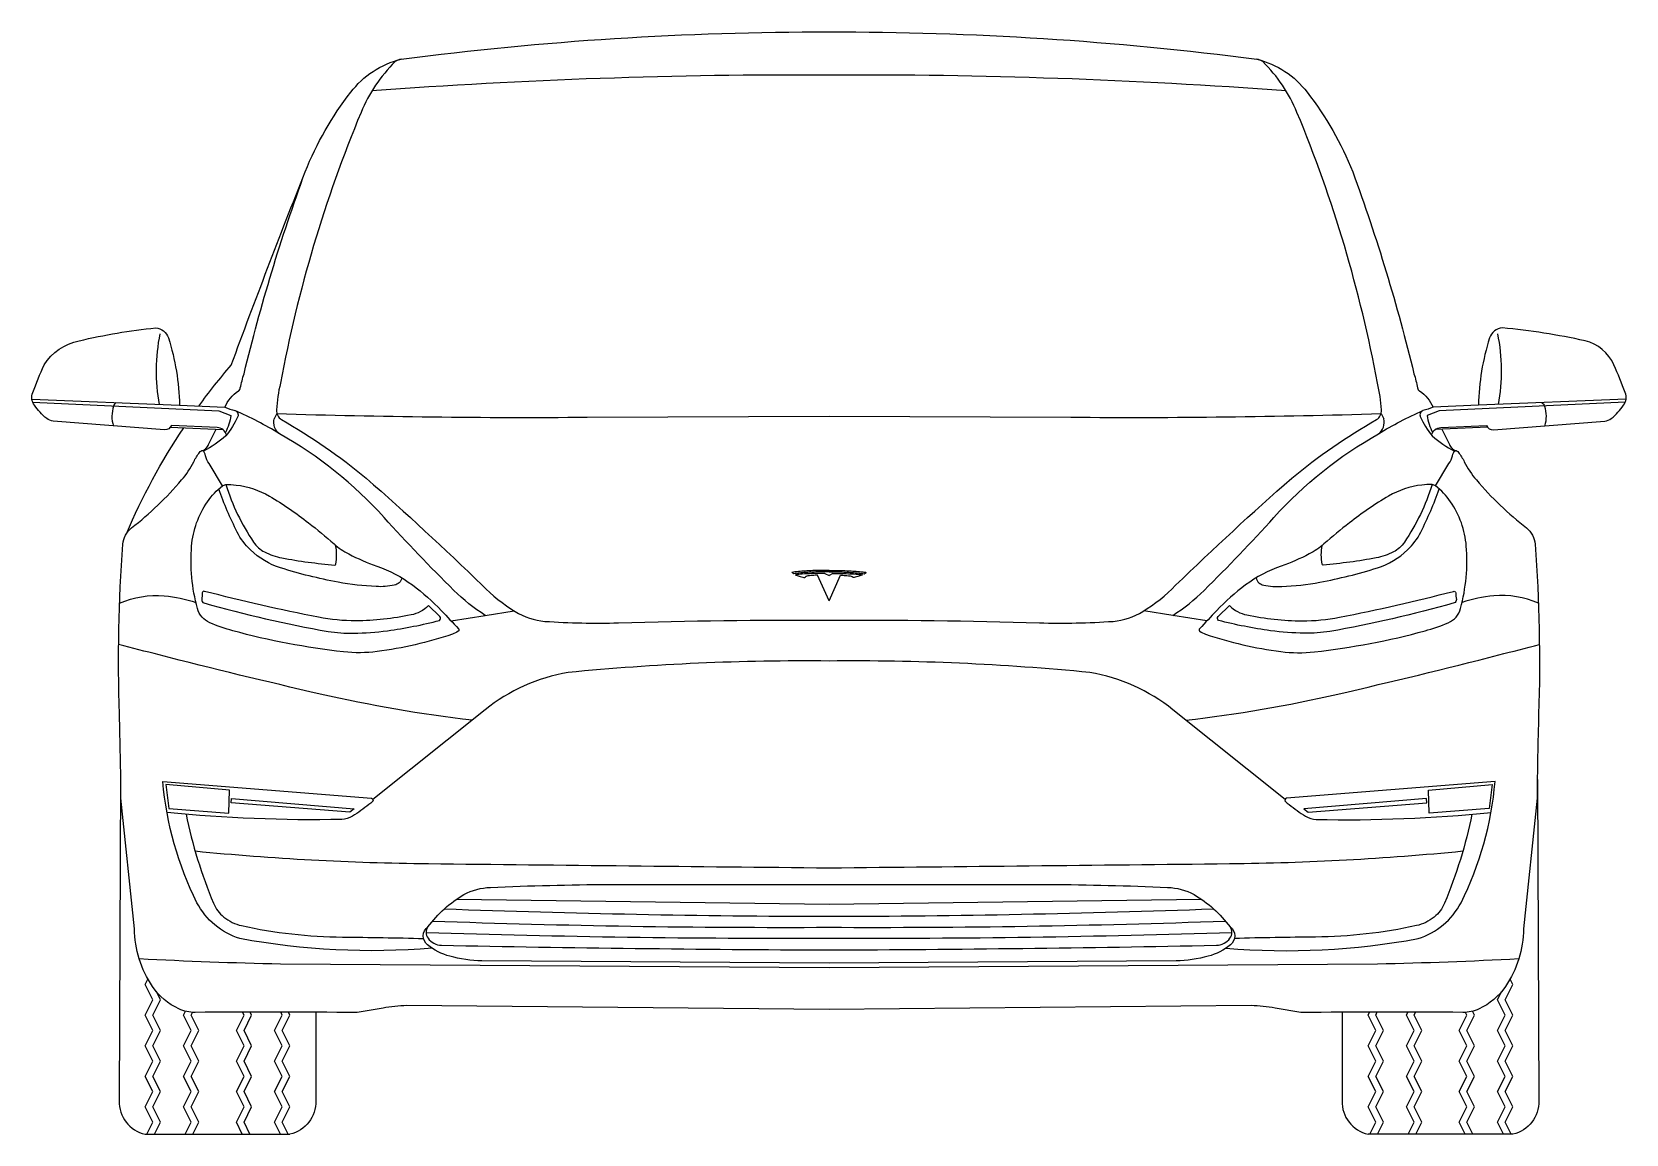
# Model space of a CAD drawing. Header units: millimetres. Extents: x 412 to 2495, y -379 to 1061.
import ezdxf

# ---------------------------------------------------------------- set-up
doc = ezdxf.new("R2010")
doc.units = ezdxf.units.MM
doc.layers.add('ceco.net 437 - Tesla 3 front view', color=7, linetype='Continuous')

msp = doc.modelspace()

# ---------------------------------------------------------------- linework, layer by layer
at = {"layer": 'ceco.net 437 - Tesla 3 front view'}
for p, q in [((732.4, 562.2), (729, 555.5)), ((2174.9, 562.2), (2178.4, 555.5)), ((1453.7, 317.6), (1438.6, 351)), ((1448.4, 353.5), (1453.7, 350.8)), ((1458.9, 353.5), (1453.7, 350.8)), ((1453.7, 317.6), (1468.8, 351)), ((560.3, -183.7), (563.9, -176.6)), ((570.3, -203.7), (560.3, -183.7)), ((2337.1, -203.7), (2347.1, -183.7)), ((2347.1, -183.7), (2343.5, -176.6)), ((560.3, -223.7), (570.3, -203.7)), ((570.3, -223.7), (580.3, -203.7)), ((580.3, -203.7), (574.9, -192.9)), ((2327.1, -203.7), (2332.5, -192.9)), ((2337.1, -223.7), (2327.1, -203.7)), ((2347.1, -223.7), (2337.1, -203.7)), ((570.3, -243.7), (560.3, -223.7)), ((580.3, -243.7), (570.3, -223.7)), ((610.3, -223.7), (612.8, -218.6)), ((620.3, -243.7), (610.3, -223.7)), ((620.3, -223.7), (622.1, -220.1)), ((630.3, -243.7), (620.3, -223.7)), ((679.4, -243.7), (689.4, -223.7)), ((689.4, -223.7), (687.4, -219.7)), ((689.4, -243.7), (699.4, -223.7)), ((699.4, -223.7), (697.4, -219.7)), ((729.4, -243.7), (739.4, -223.7)), ((739.4, -223.7), (737.4, -219.6)), ((739.4, -243.7), (749.4, -223.7)), ((749.4, -223.7), (747.4, -219.7)), ((2158, -223.7), (2160, -219.7)), ((2168, -243.7), (2158, -223.7)), ((2168, -223.7), (2170, -219.6)), ((2178, -243.7), (2168, -223.7)), ((2208, -223.7), (2210, -219.7)), ((2218, -243.7), (2208, -223.7)), ((2218, -223.7), (2220, -219.7)), ((2228, -243.7), (2218, -223.7)), ((2277.1, -243.7), (2287.1, -223.7)), ((2287.1, -223.7), (2285.3, -220.1)), ((2287.1, -243.7), (2297.1, -223.7)), ((2297.1, -223.7), (2294.5, -218.6)), ((2327.1, -243.7), (2337.1, -223.7)), ((2337.1, -243.7), (2347.1, -223.7)), ((560.3, -263.7), (570.3, -243.7)), ((570.3, -263.7), (580.3, -243.7)), ((610.3, -263.7), (620.3, -243.7)), ((620.3, -263.7), (630.3, -243.7)), ((689.4, -263.7), (679.4, -243.7)), ((699.4, -263.7), (689.4, -243.7)), ((739.4, -263.7), (729.4, -243.7)), ((749.4, -263.7), (739.4, -243.7)), ((2158, -263.7), (2168, -243.7)), ((2168, -263.7), (2178, -243.7)), ((2208, -263.7), (2218, -243.7)), ((2218, -263.7), (2228, -243.7)), ((2287.1, -263.7), (2277.1, -243.7)), ((2297.1, -263.7), (2287.1, -243.7)), ((2337.1, -263.7), (2327.1, -243.7)), ((2347.1, -263.7), (2337.1, -243.7)), ((570.3, -283.7), (560.3, -263.7)), ((580.3, -283.7), (570.3, -263.7)), ((620.3, -283.7), (610.3, -263.7)), ((630.3, -283.7), (620.3, -263.7)), ((679.4, -283.7), (689.4, -263.7)), ((689.4, -283.7), (699.4, -263.7)), ((729.4, -283.7), (739.4, -263.7)), ((739.4, -283.7), (749.4, -263.7)), ((2168, -283.7), (2158, -263.7)), ((2178, -283.7), (2168, -263.7)), ((2218, -283.7), (2208, -263.7)), ((2228, -283.7), (2218, -263.7)), ((2277.1, -283.7), (2287.1, -263.7)), ((2287.1, -283.7), (2297.1, -263.7)), ((2327.1, -283.7), (2337.1, -263.7)), ((2337.1, -283.7), (2347.1, -263.7)), ((560.3, -303.7), (570.3, -283.7)), ((570.3, -303.7), (580.3, -283.7)), ((610.3, -303.7), (620.3, -283.7)), ((620.3, -303.7), (630.3, -283.7)), ((689.4, -303.7), (679.4, -283.7)), ((699.4, -303.7), (689.4, -283.7)), ((739.4, -303.7), (729.4, -283.7)), ((749.4, -303.7), (739.4, -283.7)), ((2158, -303.7), (2168, -283.7)), ((2168, -303.7), (2178, -283.7)), ((2208, -303.7), (2218, -283.7)), ((2218, -303.7), (2228, -283.7)), ((2287.1, -303.7), (2277.1, -283.7)), ((2297.1, -303.7), (2287.1, -283.7)), ((2337.1, -303.7), (2327.1, -283.7)), ((2347.1, -303.7), (2337.1, -283.7)), ((570.3, -323.7), (560.3, -303.7)), ((580.3, -323.7), (570.3, -303.7)), ((620.3, -323.7), (610.3, -303.7)), ((630.3, -323.7), (620.3, -303.7)), ((679.4, -323.7), (689.4, -303.7)), ((689.4, -323.7), (699.4, -303.7)), ((729.4, -323.7), (739.4, -303.7)), ((739.4, -323.7), (749.4, -303.7)), ((2168, -323.7), (2158, -303.7)), ((2178, -323.7), (2168, -303.7)), ((2218, -323.7), (2208, -303.7)), ((2228, -323.7), (2218, -303.7)), ((2277.1, -323.7), (2287.1, -303.7)), ((2287.1, -323.7), (2297.1, -303.7)), ((2327.1, -323.7), (2337.1, -303.7)), ((2337.1, -323.7), (2347.1, -303.7)), ((560.3, -343.7), (570.3, -323.7)), ((570.3, -343.7), (580.3, -323.7)), ((610.3, -343.7), (620.3, -323.7)), ((620.3, -343.7), (630.3, -323.7)), ((689.4, -343.7), (679.4, -323.7)), ((699.4, -343.7), (689.4, -323.7)), ((739.4, -343.7), (729.4, -323.7)), ((749.4, -343.7), (739.4, -323.7)), ((2158, -343.7), (2168, -323.7)), ((2168, -343.7), (2178, -323.7)), ((2208, -343.7), (2218, -323.7)), ((2218, -343.7), (2228, -323.7)), ((2287.1, -343.7), (2277.1, -323.7)), ((2297.1, -343.7), (2287.1, -323.7)), ((2337.1, -343.7), (2327.1, -323.7)), ((2347.1, -343.7), (2337.1, -323.7)), ((570.3, -363.7), (560.3, -343.7)), ((580.3, -363.7), (570.3, -343.7)), ((620.3, -363.7), (610.3, -343.7)), ((630.3, -363.7), (620.3, -343.7)), ((679.4, -363.7), (689.4, -343.7)), ((689.4, -363.7), (699.4, -343.7)), ((729.4, -363.7), (739.4, -343.7)), ((739.4, -363.7), (749.4, -343.7)), ((2168, -363.7), (2158, -343.7)), ((2178, -363.7), (2168, -343.7)), ((2218, -363.7), (2208, -343.7)), ((2228, -363.7), (2218, -343.7)), ((2277.1, -363.7), (2287.1, -343.7)), ((2287.1, -363.7), (2297.1, -343.7)), ((2327.1, -363.7), (2337.1, -343.7)), ((2337.1, -363.7), (2347.1, -343.7)), ((562.6, -379.2), (570.3, -363.7)), ((572.6, -379.2), (580.3, -363.7)), ((612.6, -379.2), (620.3, -363.7)), ((622.6, -379.2), (630.3, -363.7)), ((687.1, -379.2), (679.4, -363.7)), ((697.1, -379.2), (689.4, -363.7)), ((737.1, -379.2), (729.4, -363.7)), ((747.1, -379.2), (739.4, -363.7)), ((2160.2, -379.2), (2168, -363.7)), ((2170.2, -379.2), (2178, -363.7)), ((2210.2, -379.2), (2218, -363.7)), ((2220.2, -379.2), (2228, -363.7)), ((2284.8, -379.2), (2277.1, -363.7)), ((2294.8, -379.2), (2287.1, -363.7)), ((2334.8, -379.2), (2327.1, -363.7)), ((2344.8, -379.2), (2337.1, -363.7))]:
    msp.add_line(p, q, dxfattribs=at)
for points in [[(664.4, 570.5, -0.149728), (682.1, 591.8, 0.200015), (684.6, 595.7, -0.028082), (689.5, 614.3, -0.02839), (769.4, 878.2, -0.071527), (828.9, 982, -0.17209), (894.6, 1025.3, -0.032791), (1453.7, 1061, -0.032791), (2012.8, 1025.3)], [(894.6, 1025.3, 0.128107), (886.7, 1022.1, 0.099062), (842.3, 955.8, 0.052533), (737, 602, 0.047499), (731.9, 567, 0.273314), (738.4, 554.3, -0.042985), (849.1, 477.9, -0.01215), (1000.7, 337.9, 0.064658), (1043.7, 303.7, 0.111384), (1082.4, 290.8, 0.024863), (1178.8, 288.9, -0.008239), (1453.7, 292.4, -0.008239), (1728.5, 288.9, 0.024863), (1825, 290.8, 0.111384), (1863.7, 303.7, 0.064658), (1906.6, 337.9, -0.01215), (2058.2, 477.9, -0.042985), (2169, 554.3, 0.273314), (2175.5, 567, 0.047499), (2170.3, 602, 0.052533), (2065.1, 955.8, 0.099062), (2020.6, 1022.1, 0.128107), (2012.8, 1025.3, -0.17209), (2078.4, 982, -0.071527), (2137.9, 878.2, -0.02839), (2217.9, 614.3, -0.028082), (2222.7, 595.7, 0.200015), (2225.3, 591.8, -0.149728), (2242.9, 570.5)], [(2050.9, 983.8, 0.019867), (1453.7, 1004.5, 0.019867), (856.5, 983.8)], [(630.4, 572, -0.020045), (672.7, 625.5, -0.006279), (769.4, 878.2)], [(666.5, 534.3, 0.328432), (654.3, 544.1), (594.5, 546.8, -0.340721), (585.6, 541.1), (440, 552.5, -0.132169), (431.6, 555.7, -0.067874), (415.5, 573.2, -0.247878), (413.4, 589.6, -0.013127), (428.2, 625.8, -0.207738), (474, 657.3, -0.033048), (574, 674.3, -0.305587), (590.7, 661.1, -0.070965), (605.2, 573.2), (664.4, 570.5, 0.009822), (677.6, 566.1, -0.448409), (681.2, 558.3, -0.069506), (665.5, 533.1, -0.071928), (636.3, 513.3)], [(2240.9, 534.3, -0.328432), (2253.1, 544.1), (2312.8, 546.8, 0.340721), (2321.7, 541.1), (2467.4, 552.5, 0.132169), (2475.7, 555.7, 0.067874), (2491.9, 573.2, 0.247878), (2494, 589.6, 0.013127), (2479.2, 625.8, 0.234648), (2441.4, 657.3, 0.030661), (2333.4, 674.3, 0.305587), (2316.7, 661.1, 0.070965), (2302.1, 573.2), (2242.9, 570.5, -0.009822), (2229.7, 566.1, 0.448409), (2226.2, 558.3, 0.069506), (2241.8, 533.1, 0.071928), (2271.1, 513.3)], [(579, 574, -0.098425), (580, 666.4, -9.623557)], [(2328.4, 574, 0.098425), (2327.4, 666.4, 9.623557)], [(413.4, 577), (656.5, 565.9), (672.2, 559.6, -0.090491), (665.1, 537.6)], [(522.3, 576.4, 0.173328), (518.9, 572, 0.149771), (518.7, 545.9, 3.284797)], [(1004.5, 298.5, -0.050192), (963.6, 331.3, -0.014973), (872.4, 426.5, 0.081117), (735.8, 535.8, 0.037747), (677.6, 566.1)], [(1902.8, 298.5, 0.050192), (1943.7, 331.3, 0.014973), (2035, 426.5, -0.081117), (2171.6, 535.8, -0.037747), (2229.7, 566.1)], [(2493.9, 577), (2250.9, 565.9), (2235.2, 559.6, 0.090491), (2242.3, 537.6)], [(2385.1, 576.4, -0.173328), (2388.4, 572, -0.149771), (2388.6, 545.9, -3.284797)], [(2254.3, 541.8), (2264.2, 521.8, 0.06166), (2267.4, 516.9, 0.166781), (2272, 514.2, -0.179608), (2276.1, 511.6, -0.047749), (2283.7, 499.4, 0.061083), (2299.5, 475.5, 0.050145), (2364.9, 412.8, -0.210062), (2376.3, 391.5, -0.026268), (2380.8, 169.6, 0.004918), (2378.7, 59.8), (2361, -110.8, -0.149082), (2337.5, -186.3, -0.134981), (2302.9, -215.6, -0.112388), (2281.9, -220.2, 0.006658), (2070.3, -220.5), (2036.4, -214.6, 0.031286), (2005.4, -211.2), (1453.7, -216.2), (901.9, -211.2, 0.031286), (871, -214.6), (837.1, -220.5, 0.006658), (625.5, -220.2, -0.112388), (604.4, -215.6, -0.134981), (569.9, -186.3, -0.149082), (546.3, -110.8), (528.7, 59.8, 0.004918), (526.6, 169.6, -0.026268), (531.1, 391.5, -0.210062), (542.5, 412.8, 0.050145), (607.9, 475.5, 0.061083), (623.7, 499.4, -0.047749), (631.3, 511.6, -0.179608), (635.4, 514.2, 0.166781), (640, 516.9, 0.06166), (643.2, 521.8), (653, 541.8)], [(535.7, 405.3, -0.04641), (610.7, 543.8)], [(735.8, 535.8, -0.310983), (729, 555.5, -0.310983)], [(732.4, 562.2, 0.009383), (1137.7, 557.5), (1453.7, 558.7), (1769.6, 557.5, 0.009383), (2174.9, 562.2)], [(2171.6, 535.8, 0.310983), (2178.4, 555.5, 0.310983)], [(661.3, 467.8), (643.7, 496.9, -0.104145), (639.3, 507, 0.176946), (635.4, 514.2, 1.116517)], [(2246, 467.8), (2263.6, 496.9, 0.104145), (2268.1, 507, -0.176946), (2272, 514.2, -1.116517)], [(961.7, 274, -0.04879), (863.4, 251.3, -0.060032), (819.5, 250.9, -0.038275), (674.9, 278.4, -0.036255), (644.7, 289, -0.228084), (628.6, 307.6, -0.086426), (621, 389.2, -0.132044), (641.7, 447.1, -0.07788), (661.3, 467.8, -0.152301), (665.6, 469.4, -0.041142), (679.2, 468.9, -0.104754), (722.6, 454.4, -0.033654), (773.8, 419.5, -0.012813), (807, 391.9, 0.060176), (826.2, 378.8, 0.034931), (862.9, 363, -0.075393), (909.4, 338.3, -0.043254), (947.3, 304.7, -0.000102), (969.6, 281.2, -0.45986), (969.3, 277.9, -0.063549), (961.7, 274, 96.655681)], [(895.7, 347.5, -0.292368), (885.8, 338, -0.061964), (862.1, 336.2, -0.03414), (812.4, 341.9, -0.030674), (737.2, 360.7, -0.114669), (697.8, 384.1, -0.08484), (680.6, 407.3, -0.033907), (656.5, 463.8, -0.168461)], [(665.6, 469.4, 0.071471), (701.9, 394.3, 0.1256), (716.3, 381.5, 0.073271), (738.8, 373.7, 0.025843), (807.9, 364.4, 0.380982), (809.3, 365.5, 0.101689), (809.1, 390.1)], [(1945.7, 274, 0.04879), (2044, 251.3, 0.060032), (2087.9, 250.9, 0.038275), (2232.4, 278.4, 0.036255), (2262.7, 289, 0.228084), (2278.8, 307.6, 0.086426), (2286.3, 389.2, 0.132044), (2265.7, 447.1, 0.07788), (2246, 467.8, 0.152301), (2241.7, 469.4, 0.041142), (2228.2, 468.9, 0.104754), (2184.8, 454.4, 0.033654), (2133.6, 419.5, 0.012813), (2100.3, 391.9, -0.060176), (2081.1, 378.8, -0.034931), (2044.5, 363, 0.075393), (1998, 338.3, 0.043254), (1960, 304.7, 0.000102), (1937.8, 281.2, 0.45986), (1938.1, 277.9, 0.063549), (1945.7, 274, -96.655681)], [(2011.7, 347.5, 0.292368), (2021.6, 338, 0.061964), (2045.2, 336.2, 0.03414), (2094.9, 341.9, 0.030674), (2170.1, 360.7, 0.114669), (2209.5, 384.1, 0.08484), (2226.8, 407.3, 0.033907), (2250.8, 463.8, 0.168461)], [(2241.7, 469.4, -0.071471), (2205.5, 394.3, -0.1256), (2191.1, 381.5, -0.073271), (2168.6, 373.7, -0.025843), (2099.5, 364.4, -0.380982), (2098.1, 365.5, -0.101689), (2098.2, 390.1)], [(526.9, 314.5, -0.126609), (585.3, 324.1, -0.058838), (626.6, 315.4, 0.16369)], [(2380.5, 314.5, 0.126609), (2322.1, 324.1, 0.058838), (2280.8, 315.4, -0.16369)], [(987.3, 161.6, -0.027184), (788.8, 195.8, -0.006473), (578.5, 246.9, -0.001635), (525.6, 260.7, 1.297737)], [(1920, 161.6, 0.027184), (2118.6, 195.8, 0.006473), (2328.9, 246.9, 0.001635), (2381.8, 260.7, -1.297737)], [(2049.5, 57.8), (1903, 175.2, 0.12737), (1794.6, 223.9, 0.027019), (1453.7, 238.9, 0.027019), (1112.8, 223.9, 0.12737), (1004.4, 175.2), (857.9, 57.8)], [(528.2, 84.3), (526.4, -335.6, 0.36406), (560.3, -379.2), (749.4, -379.2)], [(2379.2, 84.3), (2380.9, -335.6, -0.36406), (2347.1, -379.2), (2158, -379.2)], [(935.2, -136.3, -0.065906), (684, -123.8, -0.195009), (627.9, -76.9, -0.094266), (583.4, 81.6), (856.1, 59.7, -0.519605), (857.4, 55.2, 0.00552), (852.4, 51.5, -0.035389), (831.1, 36.3, -0.123972), (817, 31.9, -0.029967), (588.8, 41.1)], [(1972.2, -136.3, 0.065906), (2223.4, -123.8, 0.195009), (2279.5, -76.9, 0.094266), (2323.9, 81.6), (2051.3, 59.7, 0.519605), (2050, 55.2, -0.00552), (2054.9, 51.5, 0.035389), (2076.3, 36.3, 0.123972), (2090.3, 31.9, 0.029967), (2318.6, 41.1)], [(613.7, 38.8, 0.049271), (649.6, -77.6, 0.123645), (663.1, -95.6, 0.116782), (686.3, -106.8, 0.051992), (818, -121.7, -0.004708), (924, -123.6, -0.97276)], [(2293.6, 38.8, -0.049271), (2257.8, -77.6, -0.123645), (2244.3, -95.6, -0.116782), (2221.1, -106.8, -0.051992), (2089.4, -121.7, 0.004708), (1983.4, -123.6, 0.97276)], [(2281.7, -9.7, -0.021633), (1977.1, -26.2, -0.000193), (1453.7, -31.7, -0.000193), (930.3, -26.2, -0.021633), (625.6, -9.7)], [(929.7, -108.4, 0.333044), (929.8, -123.1, 0.236151), (947.5, -132.4, 0.004143), (1453.7, -138.5, 0.004143), (1959.8, -132.4, 0.236151), (1977.5, -123.1, 0.333044), (1977.7, -108.4, -0.49163), (1978.2, -132, -0.103152), (1949.2, -146.8, -0.06145), (1907.1, -152.9), (1453.7, -155.9), (1000.2, -152.9, -0.06145), (958.2, -146.8, -0.103152), (929.2, -132, -0.49163), (929.7, -108.4, -0.097496), (976.7, -66.1, -0.116532), (1011.4, -56.9, -0.010361), (1166.4, -53), (1453.7, -53), (1741, -53, -0.010361), (1896, -56.9, -0.116532), (1930.6, -66.1, -0.097496), (1977.7, -108.4)], [(935.7, -100.8, 0.010155), (1453.7, -108.9, 0.010155), (1971.6, -100.8)], [(951.1, -84.9, 0.008512), (1453.7, -94.6, 0.008512), (1956.2, -84.9)], [(927.3, -115.8, 0.008213), (1453.7, -123.3, 0.008213), (1980.1, -115.8)], [(2354.9, -150.3, -0.008154), (2170.2, -157), (1453.7, -162.1), (737.2, -157, -0.008154), (552.5, -150.3)], [(783.3, -219.9), (783.2, -335.6, -0.36406), (749.4, -379.2, -0.255212)], [(2124.1, -219.9), (2124.1, -335.6, 0.36406), (2158, -379.2, 0.255212)]]:
    msp.add_lwpolyline(points, format="xyb", dxfattribs=at)
for points in [[(412.4, 581.2), (605.2, 573.2)], [(2495, 581.2), (2302.1, 573.2)], [(593.4, 544.7), (661.7, 541.4)], [(2314, 544.7), (2245.7, 541.4)], [(959.9, 291.5), (1004.5, 298.5), (1042.4, 304.5)], [(1947.5, 291.5), (1902.8, 298.5), (1865, 304.5)], [(587.1, 77.5), (591.2, 46.4), (669.6, 40.3), (670.3, 70.3), (587.1, 77.5)], [(2320.2, 77.5), (2316.2, 46.4), (2237.8, 40.3), (2237.1, 70.3), (2320.2, 77.5)], [(673, 59.3), (833.4, 45.8), (827.6, 41.4), (672.7, 53.5), (673, 59.3)], [(2234.3, 59.3), (2073.9, 45.8), (2079.8, 41.4), (2234.7, 53.5), (2234.3, 59.3)], [(967.5, -72), (1453.7, -78.9), (1939.9, -72)]]:
    msp.add_lwpolyline(points, dxfattribs=at)
for points in [[(634.8, 328.2, -0.029597), (634.1, 319.4, 0.363472), (637, 314.8, 0.02423), (799.3, 277.5, 0.038041), (832.5, 275.3, 0.031243), (876.8, 278.6, 0.028586), (944.8, 291.9, 0.52116), (945.1, 297.2), (930.4, 311.3, -0.154346), (907.6, 299.2, -0.051503), (835.7, 291.5, -0.049451), (786.9, 296.1, -0.015315), (638, 330, 0.395602)], [(2272.6, 328.2, 0.029597), (2273.3, 319.4, -0.363472), (2270.4, 314.8, -0.02423), (2108.1, 277.5, -0.038041), (2074.9, 275.3, -0.031243), (2030.6, 278.6, -0.028586), (1962.6, 291.9, -0.52116), (1962.3, 297.2), (1977, 311.3, 0.154346), (1999.7, 299.2, 0.051503), (2071.7, 291.5, 0.049451), (2120.5, 296.1, 0.015315), (2269.4, 330, -0.395602)]]:
    msp.add_lwpolyline(points, format="xyb", close=True, dxfattribs=at)
for points, knots in [([(1453.7, 357.4), (1448.7, 357.4), (1439.7, 357.3), (1427.9, 356.9), (1418, 356.3), (1410.7, 355.6), (1406.4, 355), (1405, 354.8)], [0, 0, 0, 0, 7.669466, 13.804429, 18.296547, 22.957419, 25.232421, 25.232421, 25.232421, 25.232421]), ([(1453.7, 355.5), (1449.4, 355.5), (1442.3, 355.5), (1432.4, 355.2), (1423.7, 354.6), (1415.5, 353.9), (1410.1, 353.3), (1407.8, 353)], [0, 0, 0, 0, 6.544078, 11.01704, 15.153003, 20.156855, 23.768247, 23.768247, 23.768247, 23.768247]), ([(1453.7, 357.4), (1458.7, 357.4), (1467.6, 357.3), (1479.5, 356.9), (1489.3, 356.3), (1496.6, 355.6), (1500.9, 355), (1502.4, 354.8)], [0, 0, 0, 0, 7.669466, 13.804429, 18.296547, 22.957419, 25.232421, 25.232421, 25.232421, 25.232421]), ([(1453.7, 355.5), (1457.9, 355.5), (1465.1, 355.5), (1474.9, 355.2), (1483.7, 354.6), (1491.8, 353.9), (1497.3, 353.3), (1499.5, 353)], [0, 0, 0, 0, 6.544078, 11.01704, 15.153003, 20.156855, 23.768247, 23.768247, 23.768247, 23.768247]), ([(1448.4, 353.5), (1445.8, 353.5), (1440.1, 353.5), (1430, 353.2), (1419.8, 352.7), (1412.9, 351.9), (1410.1, 351.5)], [0, 0, 0, 0, 4.05505, 8.828209, 15.472704, 19.848815, 19.848815, 19.848815, 19.848815]), ([(1410.1, 351.5), (1410.4, 351.4), (1411.3, 350.8), (1413.3, 350), (1416.1, 349.2), (1419.2, 348.5), (1421.3, 348.1), (1422.3, 348)], [0.364731, 0.364731, 0.364731, 0.364731, 1.034928, 2.664172, 4.425816, 6.277684, 7.92563, 7.92563, 7.92563, 7.92563]), ([(1438.6, 351), (1436.5, 351), (1432.9, 350.9), (1428.6, 350.6), (1425.9, 350.1), (1424.1, 349.6), (1422.9, 349), (1422.5, 348.5), (1422.4, 348.1), (1422.3, 348)], [0.039893, 0.039893, 0.039893, 0.039893, 3.283927, 5.491546, 6.716028, 7.801422, 8.675298, 9.443739, 9.761747, 9.761747, 9.761747, 9.761747]), ([(1458.9, 353.5), (1461.6, 353.5), (1467.3, 353.5), (1477.3, 353.2), (1487.6, 352.7), (1494.5, 351.9), (1497.2, 351.5)], [0, 0, 0, 0, 4.05505, 8.828209, 15.472704, 19.848815, 19.848815, 19.848815, 19.848815]), ([(1468.8, 351), (1470.9, 351), (1474.4, 350.9), (1478.7, 350.6), (1481.5, 350.1), (1483.3, 349.6), (1484.5, 349), (1484.8, 348.5), (1485, 348.1), (1485, 348)], [0.039893, 0.039893, 0.039893, 0.039893, 3.283927, 5.491546, 6.716028, 7.801422, 8.675298, 9.443739, 9.761747, 9.761747, 9.761747, 9.761747]), ([(1497.2, 351.5), (1497, 351.4), (1496.1, 350.8), (1494.1, 350), (1491.2, 349.2), (1488.1, 348.5), (1486, 348.1), (1485, 348)], [0.364731, 0.364731, 0.364731, 0.364731, 1.034928, 2.664172, 4.425816, 6.277684, 7.92563, 7.92563, 7.92563, 7.92563])]:
    msp.add_open_spline(points, degree=3, knots=knots, dxfattribs=at)
for points in [[(1407.8, 353), (1406.9, 353.6), (1406, 354.2), (1405, 354.8)], [(1499.5, 353), (1500.5, 353.6), (1501.4, 354.2), (1502.4, 354.8)]]:
    msp.add_open_spline(points, degree=3, dxfattribs=at)

doc.saveas('drawing.dxf')
